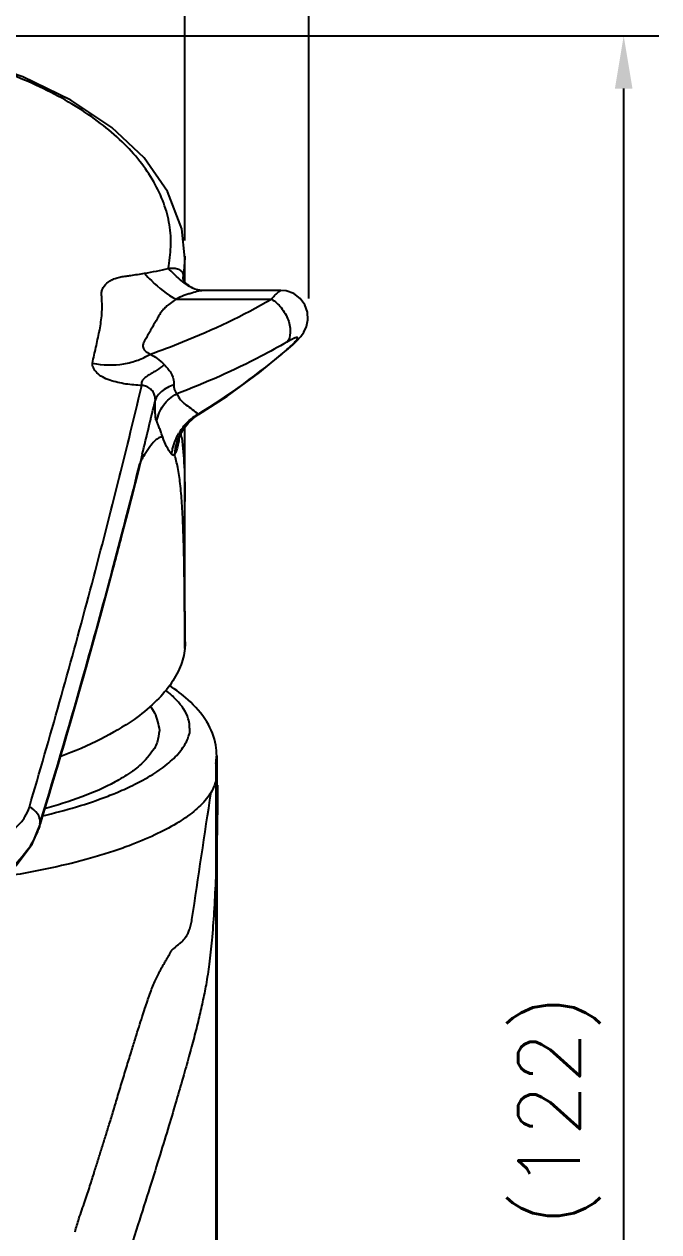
# Model space of a CAD drawing. Extents: x 7342 to 7936, y -141 to 279.
# Drawn here: x 7553.1 to 7589.2, y 93.1 to 161.8 of the extents above; entities that cross this region are included whole.
import ezdxf

# ---------------------------------------------------------------- set-up
doc = ezdxf.new("R2010")
doc.units = 0
doc.header["$LTSCALE"] = 7
doc.header["$MEASUREMENT"] = 0
doc.layers.get('0').update_dxf_attribs({"color": 2, "linetype": 'CONTINUOUS'})
doc.layers.add('D', color=2, linetype='CONTINUOUS')
doc.layers.add('DWG', color=7, linetype='CONTINUOUS')
doc.styles.add('GHS', font='ROMANS.shx', dxfattribs={"bigfont": 'GHS.shx'})

msp = doc.modelspace()

# ---------------------------------------------------------------- linework, layer by layer
at = {"color": 7, "linetype": 'Continuous'}
for p, q in [((7563.965, 119.779), (7563.965, 72.08)), ((7564.013, 120.221), (7564.013, 38.887)), ((7564.013, 120.207), (7564.013, 120.221))]:
    msp.add_line(p, q, dxfattribs=at)
for points, knots in [([(7562.477, 121.528), (7562.482, 121.8), (7562.453, 122.49), (7561.85, 123.306), (7561.335, 123.774), (7561.123, 123.943)], [0.280191, 0.280191, 0.280191, 0.280191, 1.082907, 2.342047, 3.15772, 3.15772, 3.15772, 3.15772]), ([(7564.012, 120.207), (7564.001, 120.416), (7563.967, 121.097), (7563.48, 122.269), (7562.497, 123.375), (7561.698, 123.968), (7561.327, 124.209)], [0, 0, 0, 0, 0.626613, 2.039319, 3.691386, 5.013964, 5.013964, 5.013964, 5.013964]), ([(7560.243, 123.033), (7560.333, 122.917), (7560.601, 122.504), (7560.696, 122.006), (7560.763, 121.656)], [44.349476, 44.349476, 44.349476, 44.349476, 44.788676, 45.839058, 45.839058, 45.839058, 45.839058]), ([(7558.262, 118.103), (7558.581, 118.24), (7559.305, 118.552), (7560.334, 119.111), (7561.272, 119.769), (7561.874, 120.361), (7562.203, 120.842), (7562.342, 121.12), (7562.397, 121.287), (7562.413, 121.335), (7562.413, 121.335), (7562.413, 121.335), (7562.413, 121.335), (7562.434, 121.399), (7562.456, 121.463), (7562.477, 121.528)], [0, 0, 0, 0, 1.042602, 2.364567, 3.505523, 4.472163, 4.875071, 5.249143, 5.400757, 5.400757, 5.400757, 5.400757, 5.400757, 5.400757, 5.603704, 5.603704, 5.603704, 5.603704]), ([(7564.013, 118.928), (7563.977, 118.824), (7563.942, 118.721), (7563.907, 118.618), (7563.907, 118.618), (7563.907, 118.618), (7563.907, 118.618), (7563.89, 118.569), (7563.831, 118.396), (7563.681, 118.108), (7563.328, 117.61), (7562.686, 116.997), (7561.687, 116.317), (7560.445, 115.669), (7559.22, 115.163), (7558.082, 114.764), (7556.717, 114.343), (7554.653, 113.823), (7552.902, 113.496), (7551.889, 113.334)], [-0.326839, -0.326839, -0.326839, -0.326839, 0, 0, 0, 0, 0, 0, 0.157557, 0.547369, 0.968769, 1.984114, 3.187235, 4.584882, 6.178871, 7.15943, 8.201806, 10.464787, 13.540662, 13.540662, 13.540662, 13.540662]), ([(7559.104, 119.264), (7558.816, 119.082), (7557.943, 118.528), (7556.297, 117.836), (7554.928, 117.4), (7554.212, 117.201)], [0, 0, 0, 0, 1.021498, 3.099784, 5.329213, 5.329213, 5.329213, 5.329213]), ([(7554.121, 116.809), (7554.763, 116.961), (7556.014, 117.291), (7557.389, 117.751), (7558.119, 118.045), (7558.262, 118.103)], [14.46233, 14.46233, 14.46233, 14.46233, 16.441374, 18.342636, 18.803947, 18.803947, 18.803947, 18.803947]), ([(7556.521, 94.874), (7556.615, 95.167), (7556.791, 95.714), (7557.036, 96.489), (7557.254, 97.187), (7557.461, 97.846), (7557.667, 98.505), (7557.883, 99.202), (7558.116, 99.965), (7558.369, 100.804), (7558.637, 101.693), (7558.908, 102.581), (7559.162, 103.407), (7559.389, 104.142), (7559.589, 104.781), (7559.762, 105.338), (7559.919, 105.821), (7560.065, 106.252), (7560.203, 106.65), (7560.343, 107.023), (7560.492, 107.366), (7560.637, 107.679), (7560.776, 107.96), (7560.906, 108.207), (7561.03, 108.422), (7561.147, 108.61), (7561.249, 108.785), (7561.344, 108.95), (7561.42, 109.122), (7561.552, 109.256), (7561.698, 109.374), (7561.847, 109.493), (7561.996, 109.613), (7562.138, 109.745), (7562.262, 109.903), (7562.371, 110.091), (7562.466, 110.325), (7562.544, 110.602), (7562.587, 110.805), (7562.607, 110.91)], [0, 0, 0, 0, 0.924511, 1.724153, 2.438346, 3.117899, 3.795436, 4.511011, 5.306504, 6.187398, 7.140094, 8.093998, 8.971721, 9.733356, 10.39992, 10.982326, 11.481349, 11.925609, 12.344731, 12.74507, 13.120827, 13.467884, 13.781229, 14.059626, 14.30613, 14.525052, 14.724257, 14.91247, 15.09778, 15.281549, 15.470082, 15.661128, 15.852754, 16.044456, 16.241608, 16.45177, 16.694178, 16.997002, 17.316115, 17.316115, 17.316115, 17.316115])]:
    msp.add_open_spline(points, degree=3, knots=knots, dxfattribs=at)
for points in [[(7560.763, 121.656), (7560.632, 120.98)], [(7560.632, 120.98), (7560.476, 120.645)], [(7560.467, 120.629), (7559.625, 119.662), (7559.286, 119.394)], [(7560.476, 120.645), (7560.467, 120.629)], [(7563.965, 119.779), (7564.01, 120.207)], [(7559.219, 119.345), (7559.104, 119.264)], [(7559.286, 119.394), (7559.219, 119.345)], [(7564.059, 118.559), (7564.047, 116.723), (7564.009, 114.886), (7563.946, 113.083), (7563.854, 111.335), (7563.733, 109.729), (7563.584, 108.367), (7563.405, 107.199), (7563.206, 106.226), (7562.98, 105.232), (7562.724, 104.202), (7562.433, 103.114), (7562.102, 101.932), (7561.725, 100.632), (7561.293, 99.183), (7560.794, 97.546), (7560.212, 95.678), (7559.533, 93.543), (7558.749, 91.113), (7557.864, 88.395), (7556.904, 84.97), (7555.877, 80.661)], [(7555.953, 93.139), (7556.174, 93.879), (7556.521, 94.874)]]:
    msp.add_spline(points, degree=3, dxfattribs=at)
at = {"layer": 'D', "ltscale": 0.6}
for p, q in [((7569.257, 146.242), (7569.257, 195.256)), ((7562.201, 149.536), (7562.201, 182.852)), ((7540.956, 161.179), (7589.162, 161.179)), ((7587.162, 41.91), (7587.162, 158.179))]:
    msp.add_line(p, q, dxfattribs=at)
msp.add_solid([(7586.662, 158.179), (7587.662, 158.179), (7587.162, 161.179)], dxfattribs=at)
at = {"layer": 'DWG'}
for p, q in [((7562.2, 148.549), (7562.119, 147.548)), ((7562.199, 147.172), (7562.201, 148.645)), ((7562.201, 148.645), (7562.2, 148.549)), ((7562.112, 147.432), (7562.119, 147.548)), ((7562.68, 146.808), (7562.678, 146.809)), ((7567.661, 146.693), (7563.315, 146.693)), ((7567.67, 146.693), (7567.67, 146.693)), ((7561.712, 146.196), (7567.121, 146.196)), ((7560.651, 145.127), (7560.564, 144.974)), ((7566.439, 142.026), (7568.101, 143.385)), ((7568.007, 143.334), (7568.101, 143.385)), ((7568.101, 143.385), (7568.101, 143.385)), ((7562.696, 139.439), (7562.975, 139.636)), ((7562.974, 139.636), (7562.975, 139.636)), ((7562.202, 134.64), (7562.199, 138.917)), ((7561.889, 138.414), (7561.903, 138.447)), ((7561.901, 138.439), (7561.898, 138.416)), ((7561.937, 138.513), (7561.947, 138.533)), ((7559.67, 136.953), (7559.64, 136.833)), ((7559.654, 136.833), (7559.684, 136.951)), ((7559.776, 137.382), (7559.67, 136.953)), ((7558.952, 134.018), (7559.598, 136.55)), ((7558.474, 132.179), (7558.952, 134.018)), ((7562.2, 130.237), (7562.202, 134.64)), ((7557.992, 130.36), (7558.474, 132.179)), ((7557.457, 128.377), (7557.992, 130.36)), ((7562.216, 126.709), (7562.2, 130.237)), ((7556.946, 126.516), (7557.457, 128.377)), ((7556.587, 125.229), (7556.946, 126.516)), ((7562.2, 126.335), (7562.198, 126.773)), ((7556.583, 125.23), (7556.597, 125.278)), ((7556.587, 125.229), (7556.597, 125.278)), ((7553.516, 115.196), (7554.005, 116.412)), ((7553.938, 116.246), (7553.926, 116.171)), ((7553.957, 116.363), (7553.938, 116.246)), ((7553.976, 116.427), (7553.957, 116.363)), ((7553.984, 116.36), (7554.002, 116.419)), ((7554.002, 116.419), (7554.022, 116.483)), ((7554.007, 116.418), (7554.022, 116.483))]:
    msp.add_line(p, q, dxfattribs=at)
for points in [[(7562.2, 148.541), (7562.027, 150.202), (7561.221, 152.327), (7559.879, 154.245), (7558.045, 155.974), (7555.719, 157.527), (7552.98, 158.844), (7549.909, 159.894), (7546.583, 160.655), (7543.084, 161.114), (7539.717, 161.259)], [(7562.139, 147.264), (7562.129, 147.292), (7562.12, 147.325), (7562.114, 147.364), (7562.112, 147.41), (7562.112, 147.432)], [(7562.678, 146.809), (7562.591, 146.856), (7562.505, 146.909), (7562.42, 146.969), (7562.34, 147.032), (7562.273, 147.094), (7562.217, 147.152), (7562.182, 147.193), (7562.171, 147.208), (7562.153, 147.237), (7562.139, 147.264)], [(7563.314, 146.693), (7563.176, 146.699), (7562.944, 146.73), (7562.774, 146.773), (7562.691, 146.803), (7562.68, 146.808)], [(7568.101, 143.385), (7568.351, 143.608), (7568.596, 143.848), (7568.792, 144.07), (7568.965, 144.315), (7569.12, 144.64), (7569.204, 145.028), (7569.182, 145.457), (7569.034, 145.876), (7568.764, 146.243), (7568.397, 146.515), (7567.969, 146.665), (7567.67, 146.693)], [(7562.974, 139.636), (7564.603, 140.69), (7566.439, 142.026)], [(7561.944, 138.528), (7562.141, 138.845), (7562.389, 139.151), (7562.696, 139.439)], [(7561.901, 138.442), (7561.891, 138.421), (7561.903, 138.446), (7561.937, 138.513)], [(7559.598, 136.55), (7559.666, 136.814), (7559.698, 136.936), (7559.728, 137.047), (7559.756, 137.147), (7559.781, 137.234), (7559.802, 137.308), (7559.818, 137.362), (7559.821, 137.369)], [(7554.007, 116.418), (7554.85, 119.218), (7555.733, 122.231), (7556.587, 125.229)], [(7548.033, 111.161), (7549.682, 111.845), (7551.355, 112.861), (7552.609, 113.972), (7553.516, 115.196)]]:
    msp.add_lwpolyline(points, dxfattribs=at)
for centre, radius, start, end in [((7555.362, 174.252), 26.963, 279.69714, 282.63313), ((7550.618, 146.9), 11.519, 1.99706, 3.2239), ((7542.686, 172.793), 38.846, 301.44506, 310.67997), ((7562.129, 150.189), 9.029, 310.61282, 311.29509), ((7198.327, 226.734), 372.329, 346.11455, 346.60189), ((7559.769, 140.49), 0.754, 357.58604, 9.07598), ((7564.539, 137.143), 2.941, 154.3595, 157.9774), ((7564.641, 136.944), 3.22, 146.8849, 149.65228), ((7564.557, 137.134), 2.961, 153.81644, 154.36264), ((7564.567, 137.129), 2.973, 151.93501, 153.8155), ((7554.32, 137.226), 7.777, 9.88376, 10.13403), ((7553.893, 137.152), 8.211, 9.36002, 9.88128), ((7553.498, 137.086), 8.612, 9.21059, 9.36294), ((7552.771, 136.97), 9.347, 8.23407, 9.19949), ((7179.866, 231.352), 391.359, 344.26742, 346.02416), ((7623.755, 120.785), 66.079, 165.72341, 165.83862), ((7602.267, 126.258), 43.905, 165.3136, 165.73021), ((7164.287, 235.672), 407.525, 342.98592, 344.27669), ((7161.525, 236.182), 410.343, 343.04002, 344.31258), ((7553.279, 116.471), 0.686, 351.21496, 354.82017)]:
    msp.add_arc(centre, radius, start, end, dxfattribs=at)
for points, knots in [([(7561.259, 147.942), (7561.295, 148.148), (7561.359, 148.561), (7561.409, 149.184), (7561.407, 149.809), (7561.313, 150.647), (7561.027, 151.694), (7560.454, 152.912), (7559.65, 154.085), (7558.626, 155.2), (7557.396, 156.247), (7555.444, 157.576), (7552.564, 158.981), (7548.672, 160.209), (7544.411, 160.977), (7541.456, 161.171), (7539.956, 161.179)], [0, 0, 0, 0, 0.022396, 0.044608, 0.066781, 0.08912, 0.134605, 0.182077, 0.232358, 0.28605, 0.343455, 0.404682, 0.538077, 0.684257, 0.839672, 1, 1, 1, 1]), ([(7561.259, 147.942), (7561.362, 147.965), (7561.564, 147.986), (7561.843, 147.92), (7562.051, 147.771), (7562.115, 147.62), (7562.119, 147.548)], [0, 0, 0, 0, 0.298238, 0.566025, 0.797281, 1, 1, 1, 1]), ([(7562.678, 146.809), (7562.398, 146.949), (7561.9, 147.309), (7561.465, 147.732), (7561.259, 147.942)], [0, 0, 0, 0, 0.51594, 1, 1, 1, 1]), ([(7557.461, 146.483), (7557.461, 146.548), (7557.478, 146.678), (7557.582, 146.93), (7557.787, 147.143), (7558.052, 147.302), (7558.295, 147.401), (7558.568, 147.475), (7558.762, 147.501), (7558.861, 147.515)], [0, 0, 0, 0, 0.101909, 0.204587, 0.427152, 0.553781, 0.691713, 0.840923, 1, 1, 1, 1]), ([(7558.861, 147.515), (7558.949, 147.527), (7559.298, 147.575), (7559.645, 147.63), (7559.904, 147.674)], [0, 0, 0, 0, 0.252508, 1, 1, 1, 1]), ([(7559.904, 147.674), (7560.029, 147.529), (7560.559, 146.956), (7561.189, 146.466), (7561.712, 146.196)], [0, 0, 0, 0, 0.245596, 1, 1, 1, 1]), ([(7557.482, 146.186), (7557.479, 146.236), (7557.473, 146.31), (7557.469, 146.396), (7557.465, 146.446), (7557.46, 146.471), (7557.46, 146.483)], [0, 0, 0, 0, 0.499448, 0.748818, 0.874291, 1, 1, 1, 1]), ([(7563.314, 146.693), (7563.204, 146.693), (7562.958, 146.653), (7562.647, 146.563), (7562.366, 146.477), (7562.065, 146.38), (7561.849, 146.276), (7561.712, 146.196)], [0, 0, 0, 0, 0.195941, 0.438692, 0.575999, 0.718962, 1, 1, 1, 1]), ([(7567.121, 146.196), (7567.183, 146.265), (7567.294, 146.39), (7567.448, 146.547), (7567.557, 146.642), (7567.628, 146.684), (7567.658, 146.693), (7567.67, 146.693)], [0, 0, 0, 0, 0.372782, 0.669645, 0.88024, 0.950967, 1, 1, 1, 1]), ([(7556.948, 142.56), (7557.005, 142.86), (7557.141, 143.455), (7557.31, 144.2), (7557.417, 144.801), (7557.477, 145.258), (7557.501, 145.72), (7557.491, 146.03), (7557.482, 146.186)], [0, 0, 0, 0, 0.249016, 0.497961, 0.622487, 0.747283, 0.872922, 1, 1, 1, 1]), ([(7560.222, 143.071), (7560.844, 143.288), (7563.21, 144.174), (7565.499, 145.27), (7567.121, 146.196)], [0, 0, 0, 0, 0.260675, 1, 1, 1, 1]), ([(7561.289, 145.903), (7561.218, 145.846), (7561.085, 145.728), (7560.911, 145.537), (7560.766, 145.336), (7560.69, 145.195), (7560.651, 145.127)], [0, 0, 0, 0, 0.269977, 0.52534, 0.767206, 1, 1, 1, 1]), ([(7561.712, 146.196), (7561.674, 146.173), (7561.528, 146.083), (7561.388, 145.984), (7561.289, 145.903)], [0, 0, 0, 0, 0.258623, 1, 1, 1, 1]), ([(7567.121, 146.196), (7567.338, 146.08), (7567.728, 145.722), (7568.049, 145.155), (7568.185, 144.655), (7568.219, 144.223), (7568.132, 143.9), (7568.007, 143.758)], [0, 0, 0, 0, 0.258591, 0.542082, 0.677512, 0.800778, 1, 1, 1, 1]), ([(7560.564, 144.974), (7560.472, 144.812), (7560.334, 144.57), (7560.173, 144.287), (7560.08, 144.125), (7560.011, 144.004), (7559.943, 143.883), (7559.885, 143.783), (7559.84, 143.702), (7559.813, 143.619), (7559.806, 143.509), (7559.849, 143.379), (7559.973, 143.209), (7560.117, 143.12), (7560.222, 143.071)], [0, 0, 0, 0, 0.244864, 0.367297, 0.428513, 0.489729, 0.550947, 0.612168, 0.642325, 0.671195, 0.726919, 0.784386, 0.847877, 1, 1, 1, 1]), ([(7568.007, 143.758), (7567.524, 143.48), (7565.498, 142.369), (7563.381, 141.426), (7561.741, 140.808)], [0, 0, 0, 0, 0.241222, 1, 1, 1, 1]), ([(7568.296, 143.595), (7568.324, 143.621), (7568.376, 143.672), (7568.449, 143.748), (7568.511, 143.817), (7568.561, 143.879), (7568.597, 143.932), (7568.617, 143.972), (7568.621, 144.008), (7568.593, 144.026), (7568.554, 144.021), (7568.503, 144.008), (7568.44, 143.984), (7568.337, 143.938), (7568.19, 143.862), (7568.07, 143.795), (7568.007, 143.758)], [0, 0, 0, 0, 0.094743, 0.182161, 0.260356, 0.327203, 0.380183, 0.41743, 0.440691, 0.460375, 0.490637, 0.534565, 0.590939, 0.657996, 0.817066, 1, 1, 1, 1]), ([(7568.088, 143.405), (7568.106, 143.421), (7568.176, 143.483), (7568.246, 143.547), (7568.296, 143.595)], [0, 0, 0, 0, 0.258303, 1, 1, 1, 1]), ([(7556.948, 142.56), (7557.528, 142.43), (7558.431, 142.421), (7559.523, 142.705), (7560.009, 142.934), (7560.222, 143.071)], [0, 0, 0, 0, 0.52756, 0.775834, 1, 1, 1, 1]), ([(7560.222, 143.071), (7560.364, 143.003), (7560.646, 142.825), (7560.896, 142.607), (7561.018, 142.485)], [0, 0, 0, 0, 0.47828, 1, 1, 1, 1]), ([(7559.752, 141.289), (7559.45, 141.305), (7558.99, 141.341), (7558.38, 141.453), (7557.93, 141.578), (7557.52, 141.751), (7557.196, 141.988), (7556.988, 142.259), (7556.936, 142.469), (7556.948, 142.56)], [0, 0, 0, 0, 0.273457, 0.415898, 0.559557, 0.694993, 0.81554, 0.917565, 1, 1, 1, 1]), ([(7561.018, 142.485), (7560.892, 142.364), (7560.683, 142.204), (7560.39, 142.025), (7560.176, 141.904), (7559.982, 141.779), (7559.825, 141.64), (7559.738, 141.499), (7559.724, 141.377), (7559.737, 141.318), (7559.747, 141.289)], [0, 0, 0, 0, 0.286439, 0.426375, 0.561652, 0.688045, 0.802777, 0.903077, 0.950359, 1, 1, 1, 1]), ([(7561.018, 142.485), (7561.093, 142.416), (7561.232, 142.268), (7561.456, 141.947), (7561.561, 141.664), (7561.575, 141.476)], [0, 0, 0, 0, 0.260455, 0.517436, 1, 1, 1, 1]), ([(7553.358, 117.303), (7553.941, 119.292), (7555.092, 123.273), (7556.734, 129.264), (7558.29, 135.269), (7559.275, 139.281), (7559.752, 141.289)], [0, 0, 0, 0, 0.250519, 0.500765, 0.750617, 1, 1, 1, 1]), ([(7560.514, 140.609), (7560.5, 140.696), (7560.439, 140.869), (7560.273, 141.091), (7560.032, 141.244), (7559.846, 141.284), (7559.752, 141.289)], [0, 0, 0, 0, 0.24061, 0.490759, 0.744005, 1, 1, 1, 1]), ([(7561.567, 141.321), (7561.318, 141.238), (7560.976, 141.059), (7560.646, 140.729), (7560.546, 140.548), (7560.523, 140.46)], [0, 0, 0, 0, 0.566031, 0.80411, 1, 1, 1, 1]), ([(7561.567, 141.321), (7561.566, 141.292), (7561.568, 141.194), (7561.59, 141.097), (7561.614, 141.033)], [0, 0, 0, 0, 0.293947, 1, 1, 1, 1]), ([(7561.575, 141.476), (7561.577, 141.456), (7561.577, 141.417), (7561.569, 141.366), (7561.568, 141.333), (7561.567, 141.321)], [0, 0, 0, 0, 0.377058, 0.756249, 1, 1, 1, 1]), ([(7561.614, 141.033), (7561.641, 140.987), (7561.682, 140.911), (7561.723, 140.835), (7561.741, 140.808)], [0, 0, 0, 0, 0.62165, 1, 1, 1, 1]), ([(7560.526, 139.62), (7560.516, 139.74), (7560.51, 140.02), (7560.516, 140.3), (7560.523, 140.46)], [0, 0, 0, 0, 0.430693, 1, 1, 1, 1]), ([(7560.603, 139.254), (7560.657, 139.578), (7560.927, 140.207), (7561.444, 140.662), (7561.741, 140.808)], [0, 0, 0, 0, 0.498082, 1, 1, 1, 1]), ([(7561.741, 140.808), (7561.813, 140.697), (7561.908, 140.516), (7562.102, 140.322), (7562.209, 140.233), (7562.265, 140.189)], [0, 0, 0, 0, 0.486865, 0.739086, 1, 1, 1, 1]), ([(7562.265, 140.189), (7562.381, 140.098), (7562.62, 139.933), (7562.854, 139.757), (7562.951, 139.653)], [0, 0, 0, 0, 0.509322, 1, 1, 1, 1]), ([(7560.603, 139.254), (7560.587, 139.295), (7560.556, 139.366), (7560.536, 139.49), (7560.53, 139.571), (7560.526, 139.62)], [0, 0, 0, 0, 0.349666, 0.611607, 1, 1, 1, 1]), ([(7561.945, 138.703), (7562.072, 138.899), (7562.37, 139.262), (7562.748, 139.542), (7562.951, 139.653)], [0, 0, 0, 0, 0.502409, 1, 1, 1, 1]), ([(7562.951, 139.652), (7562.956, 139.647), (7562.962, 139.642), (7562.972, 139.634), (7562.974, 139.636)], [0, 0, 0, 0, 0.706068, 1, 1, 1, 1]), ([(7560.943, 138.346), (7560.913, 138.433), (7560.857, 138.601), (7560.785, 138.805), (7560.728, 138.953), (7560.682, 139.053), (7560.64, 139.152), (7560.616, 139.22), (7560.603, 139.254)], [0, 0, 0, 0, 0.284883, 0.548228, 0.667603, 0.776907, 0.886884, 1, 1, 1, 1]), ([(7560.943, 138.346), (7560.907, 138.352), (7560.829, 138.352), (7560.712, 138.31), (7560.593, 138.232), (7560.413, 138.067), (7560.178, 137.766), (7560.002, 137.494), (7559.905, 137.339)], [0, 0, 0, 0, 0.072099, 0.151154, 0.243877, 0.354352, 0.635419, 1, 1, 1, 1]), ([(7561.448, 137.383), (7561.335, 137.513), (7561.139, 137.825), (7561.005, 138.165), (7560.943, 138.346)], [0, 0, 0, 0, 0.473148, 1, 1, 1, 1]), ([(7561.448, 137.383), (7561.463, 137.487), (7561.542, 137.9), (7561.703, 138.298), (7561.863, 138.571)], [0, 0, 0, 0, 0.248386, 1, 1, 1, 1]), ([(7561.898, 138.416), (7561.878, 138.29), (7561.839, 138.061), (7561.773, 137.755), (7561.703, 137.528), (7561.644, 137.406), (7561.61, 137.366)], [0, 0, 0, 0, 0.348606, 0.636686, 0.854768, 1, 1, 1, 1]), ([(7561.813, 138.245), (7561.784, 138.176), (7561.682, 137.892), (7561.625, 137.592), (7561.61, 137.366)], [0, 0, 0, 0, 0.24902, 1, 1, 1, 1]), ([(7562.022, 138.309), (7562.099, 137.778), (7562.186, 136.57), (7562.201, 135.362), (7562.202, 134.69)], [0, 0, 0, 0, 0.444471, 1, 1, 1, 1]), ([(7556.597, 125.278), (7557.136, 127.199), (7557.923, 130.084), (7558.802, 133.459), (7559.294, 135.386), (7559.533, 136.351), (7559.654, 136.833)], [0, 0, 0, 0, 0.500695, 0.750546, 0.875293, 1, 1, 1, 1]), ([(7559.905, 137.339), (7559.891, 137.317), (7559.834, 137.227), (7559.778, 137.136), (7559.735, 137.067)], [0, 0, 0, 0, 0.241599, 1, 1, 1, 1]), ([(7561.61, 137.366), (7561.598, 137.352), (7561.574, 137.328), (7561.504, 137.31), (7561.465, 137.355), (7561.448, 137.383)], [0, 0, 0, 0, 0.28489, 0.500352, 1, 1, 1, 1]), ([(7562.198, 126.773), (7562.194, 127.944), (7562.187, 129.642), (7562.149, 131.82), (7562.104, 133.257), (7562.049, 134.537), (7561.953, 135.647), (7561.819, 136.575), (7561.687, 137.126), (7561.61, 137.366)], [0, 0, 0, 0, 0.330298, 0.47902, 0.614743, 0.735663, 0.840568, 0.928829, 1, 1, 1, 1]), ([(7562.216, 126.709), (7562.216, 126.675), (7562.214, 126.55), (7562.209, 126.425), (7562.2, 126.335)], [0, 0, 0, 0, 0.273524, 1, 1, 1, 1]), ([(7562.2, 126.335), (7562.162, 125.975), (7561.967, 125.232), (7561.363, 124.182), (7560.461, 123.18), (7559.719, 122.586), (7559.309, 122.296)], [0, 0, 0, 0, 0.212529, 0.444276, 0.704933, 1, 1, 1, 1]), ([(7559.309, 122.296), (7558.712, 121.875), (7557.358, 121.086), (7555.921, 120.47), (7555.144, 120.178)], [0, 0, 0, 0, 0.468064, 1, 1, 1, 1]), ([(7547.922, 115.048), (7548.574, 115.055), (7549.522, 115.1), (7550.719, 115.31), (7551.493, 115.533), (7552.164, 115.836), (7552.715, 116.232), (7553.131, 116.722), (7553.297, 117.107), (7553.358, 117.303)], [0, 0, 0, 0, 0.311876, 0.45207, 0.580196, 0.696375, 0.802396, 0.90194, 1, 1, 1, 1]), ([(7553.963, 116.409), (7553.971, 116.497), (7553.952, 116.682), (7553.786, 117.029), (7553.54, 117.222), (7553.358, 117.303)], [0, 0, 0, 0, 0.231816, 0.47612, 1, 1, 1, 1]), ([(7548.274, 111.581), (7548.943, 111.807), (7550.197, 112.335), (7551.835, 113.368), (7553.087, 114.55), (7553.662, 115.466), (7553.84, 115.923)], [0, 0, 0, 0, 0.292434, 0.560372, 0.797429, 1, 1, 1, 1])]:
    msp.add_open_spline(points, degree=3, knots=knots, dxfattribs=at)
at = {"layer": 'DWG', "ltscale": 0.6}
msp.add_open_spline([(7562.607, 110.91), (7562.977, 113.324), (7563.315, 115.743), (7563.699, 118.155)], degree=3, dxfattribs=at)
at = {"layer": 'DWG'}
for points in [[(7553.84, 115.923), (7553.872, 116.004), (7553.9, 116.087), (7553.926, 116.171)], [(7553.926, 116.171), (7553.946, 116.234), (7553.965, 116.297), (7553.984, 116.36)]]:
    msp.add_open_spline(points, degree=3, dxfattribs=at)

# ---------------------------------------------------------------- texts
at = {"layer": 'D', "ltscale": 0.6, "insert": (7583.496, 100.044), "char_height": 3.5, "attachment_point": 5, "rotation": 90, "style": 'GHS'}
msp.add_mtext('\\A1;(122)', dxfattribs=at)

doc.saveas('drawing.dxf')
